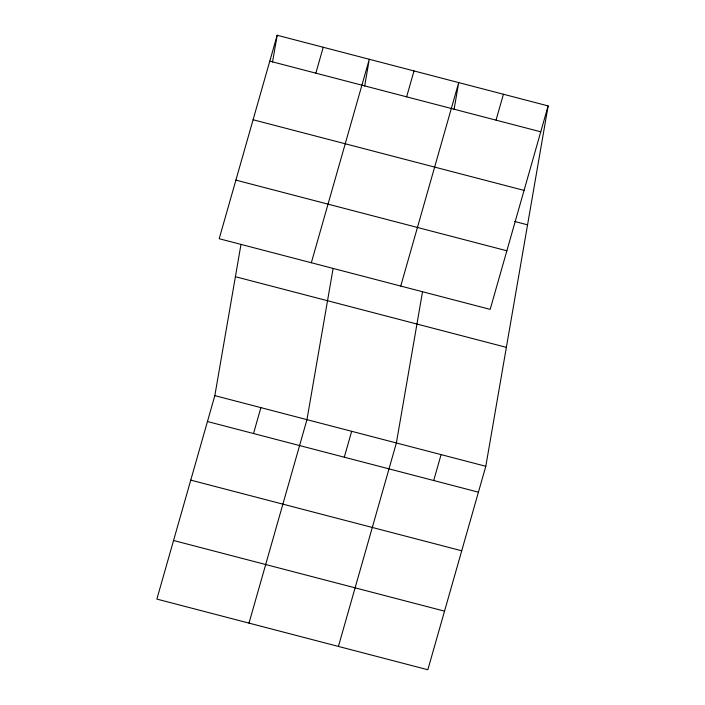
<?xml version="1.0" encoding="UTF-8"?>
<svg xmlns="http://www.w3.org/2000/svg" width="705" height="705" viewBox="0 0 705 705"><rect width="100%" height="100%" fill="white"/><g stroke="black" fill="none" stroke-linecap="round" stroke-linejoin="round"><path stroke-width="1.06" d="M548.129 105.909L490.169 309.372L219.202 238.722L277.162 35.25L548.129 105.909L485.798 466.278L427.838 669.75L156.871 599.091L214.831 395.628L240.978 244.459M272.535 62.031L277.162 35.25M333.104 268.482L306.957 419.651L248.997 623.114M364.661 86.054L369.297 59.273L311.337 262.745M422.524 291.8L396.377 442.96L338.418 646.432M454.082 109.372L458.708 82.591L400.748 286.063M315.849 73.161L323.225 47.261M253.518 433.54L260.894 407.64M406.626 96.832L414.002 70.932M344.287 457.21L351.672 431.301M496.038 120.15L503.423 94.25M433.707 480.519L441.083 454.619M269.786 61.15L540.753 131.809M253.095 119.753L524.062 190.403M514.782 221.502L527.56 224.833M235.893 180.119L506.86 250.777M235.399 276.704L506.366 347.353M214.831 395.628L485.798 466.278M207.455 421.528L478.413 492.178M190.764 480.123L461.722 550.781M173.562 540.497L444.529 611.156"/></g></svg>
